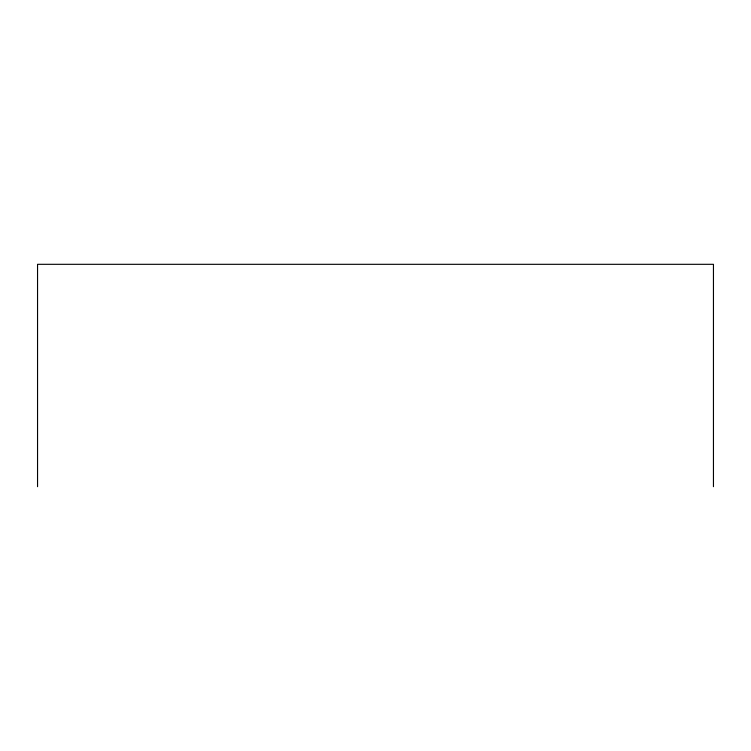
<?xml version="1.0" encoding="UTF-8"?>
<svg xmlns="http://www.w3.org/2000/svg" width="751" height="751" viewBox="0 0 751 751"><rect width="100%" height="100%" fill="white"/><g stroke="black" fill="none" stroke-linecap="round" stroke-linejoin="round"><path stroke-width="1.13" d="M713.45 486.686L713.45 264.314L37.55 264.314L37.55 486.686"/></g></svg>
